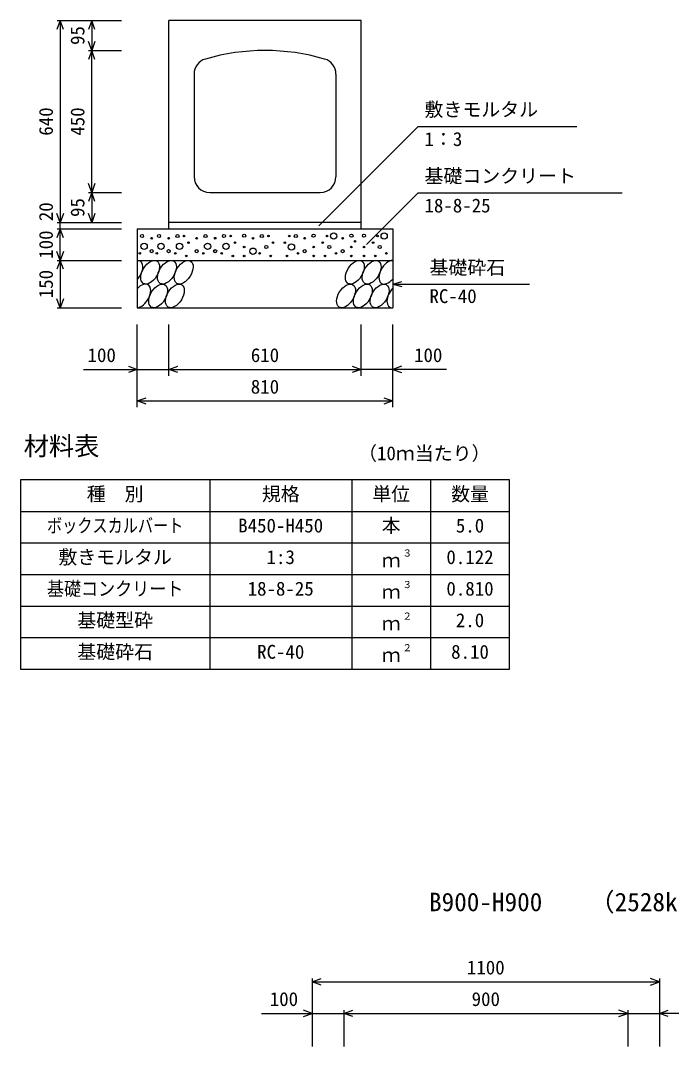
# Model space of a CAD drawing. Units: millimetres, scale not verified. Extents: x -8390 to 25210, y 0 to 11880.
# Drawn here: x 11632 to 13696, y 3395 to 6646 of the extents above; entities that cross this region are included whole.
import ezdxf
from ezdxf.enums import TextEntityAlignment as Align

# ---------------------------------------------------------------- set-up
doc = ezdxf.new("R2010")
doc.units = ezdxf.units.MM
doc.header["$LTSCALE"] = 20
for name, color, linetype, lineweight in [('DIM', 7, 'Continuous', 25), ('HATCH', 6, 'Continuous', 25), ('HYO', 3, 'Continuous', 25), ('HYO2', 4, 'Continuous', 25), ('OUTLINE', 3, 'Continuous', 25), ('TXT', 7, 'Continuous', 25)]:
    doc.layers.add(name, color=color, linetype=linetype, lineweight=lineweight)
doc.styles.add('ＭＳ ゴシック', font='')
doc.styles.get('ＭＳ ゴシック').set_extended_font_data('MS Gothic')

msp = doc.modelspace()

# ---------------------------------------------------------------- linework, layer by layer
at = {"layer": 'DIM'}
for p, q in [((11758.11, 6646.31), (11747.85, 6618.12)), ((11748.11, 6646.31), (11952.31, 6646.31)), ((11758.11, 6646.31), (11758.11, 6006.31)), ((11768.37, 6618.12), (11758.11, 6646.31)), ((11858.11, 6646.31), (11847.85, 6618.12)), ((11858.11, 6646.31), (11858.11, 6551.31)), ((11868.37, 6618.12), (11858.11, 6646.31)), ((11858.11, 6551.31), (11847.85, 6579.51)), ((11868.37, 6579.51), (11858.11, 6551.31)), ((11858.11, 6551.31), (11847.85, 6523.12)), ((11848.11, 6551.31), (11952.31, 6551.31)), ((11858.11, 6101.31), (11858.11, 6551.31)), ((11868.37, 6523.12), (11858.11, 6551.31)), ((12892.88, 6310.55), (12578.01, 5995.68)), ((12892.88, 6310.55), (13395.54, 6310.55)), ((11858.11, 6101.31), (11847.85, 6129.51)), ((11868.37, 6129.51), (11858.11, 6101.31)), ((11858.11, 6101.31), (11847.85, 6073.12)), ((11848.11, 6101.31), (11952.31, 6101.31)), ((11858.11, 6101.31), (11858.11, 6006.31)), ((11868.37, 6073.12), (11858.11, 6101.31)), ((12892.88, 6099.97), (12729.23, 5936.31)), ((12892.88, 6099.97), (13539.76, 6099.97)), ((11758.11, 6006.31), (11747.85, 6034.51)), ((11768.37, 6034.51), (11758.11, 6006.31)), ((11858.11, 6006.31), (11847.85, 6034.51)), ((11868.37, 6034.51), (11858.11, 6006.31)), ((11758.11, 5986.31), (11747.85, 5958.12)), ((11748.11, 6006.31), (11952.31, 6006.31)), ((11748.11, 5986.31), (11952.31, 5986.31)), ((11758.11, 5986.31), (11758.11, 6006.31)), ((11758.11, 5886.31), (11758.11, 5986.31)), ((11768.37, 5958.12), (11758.11, 5986.31)), ((11758.11, 5886.31), (11747.85, 5914.51)), ((11758.11, 5886.31), (11747.85, 5858.12)), ((11748.11, 5886.31), (11952.31, 5886.31)), ((11768.37, 5914.51), (11758.11, 5886.31)), ((11758.11, 5886.31), (11758.11, 5736.31)), ((11768.37, 5858.12), (11758.11, 5886.31)), ((12812.31, 5811.31), (12841.29, 5819.08)), ((12812.31, 5811.31), (13245.63, 5811.31)), ((12812.31, 5811.31), (12841.29, 5803.55)), ((11758.11, 5736.31), (11747.85, 5764.51)), ((11768.37, 5764.51), (11758.11, 5736.31)), ((11748.11, 5736.31), (11952.31, 5736.31)), ((12002.31, 5420.8), (12002.31, 5683.14)), ((12102.31, 5520.8), (12102.31, 5683.14)), ((12712.31, 5520.8), (12712.31, 5683.14)), ((12812.31, 5420.8), (12812.31, 5683.14)), ((11832.31, 5540.8), (12002.31, 5540.8)), ((11974.12, 5551.06), (12002.31, 5540.8)), ((12002.31, 5540.8), (11974.12, 5530.54)), ((12002.31, 5540.8), (12102.31, 5540.8)), ((12102.31, 5540.8), (12130.51, 5551.06)), ((12102.31, 5540.8), (12712.31, 5540.8)), ((12130.51, 5530.54), (12102.31, 5540.8)), ((12684.12, 5551.06), (12712.31, 5540.8)), ((12712.31, 5540.8), (12684.12, 5530.54)), ((12812.31, 5540.8), (12712.31, 5540.8)), ((12840.51, 5551.06), (12812.31, 5540.8)), ((12982.32, 5540.8), (12812.31, 5540.8)), ((12812.31, 5540.8), (12840.51, 5530.54)), ((12002.31, 5440.8), (12030.51, 5451.06)), ((12002.31, 5440.8), (12812.31, 5440.8)), ((12030.51, 5430.54), (12002.31, 5440.8)), ((12784.12, 5451.06), (12812.31, 5440.8)), ((12812.31, 5440.8), (12784.12, 5430.54)), ((12557.31, 3600.34), (12585.51, 3610.61)), ((12557.31, 3610.34), (12557.31, 3395.34)), ((13657.31, 3600.34), (13629.12, 3610.61)), ((13657.31, 3610.34), (13657.31, 3395.34)), ((12557.31, 3600.34), (13657.31, 3600.34)), ((12585.51, 3590.08), (12557.31, 3600.34)), ((13629.12, 3590.08), (13657.31, 3600.34)), ((12396.58, 3500.34), (12557.31, 3500.34)), ((12557.31, 3500.34), (12529.12, 3510.61)), ((12529.12, 3490.08), (12557.31, 3500.34)), ((12557.31, 3500.34), (12657.31, 3500.34)), ((12657.31, 3500.34), (12685.51, 3510.61)), ((12657.31, 3510.34), (12657.31, 3395.34)), ((12657.31, 3500.34), (13557.31, 3500.34)), ((12685.51, 3490.08), (12657.31, 3500.34)), ((13557.31, 3500.34), (13529.12, 3510.61)), ((13529.12, 3490.08), (13557.31, 3500.34)), ((13557.31, 3510.34), (13557.31, 3395.34)), ((13557.31, 3500.34), (13657.31, 3500.34)), ((13657.31, 3500.34), (13685.51, 3510.61)), ((13685.51, 3490.08), (13657.31, 3500.34)), ((13818.05, 3500.34), (13657.31, 3500.34))]:
    msp.add_line(p, q, dxfattribs=at)
at = {"layer": 'HATCH'}
for centre, radius in [((12017.61, 5963.49), 5), ((12048.12, 5956.49), 2.5), ((12071.31, 5963.49), 5), ((12101.82, 5956.49), 2.5), ((12129.86, 5963.49), 5), ((12150.89, 5963.49), 2.5), ((12190.7, 5956.49), 2.5), ((12218.74, 5963.49), 5), ((12249.25, 5956.49), 2.5), ((12277.28, 5963.49), 5), ((12298.32, 5963.49), 2.5), ((12341.21, 5964.37), 5), ((12369.25, 5956.49), 2.5), ((12397.28, 5963.49), 5), ((12418.32, 5963.49), 2.5), ((12484.17, 5963.49), 2.5), ((12505.2, 5963.49), 5), ((12533.24, 5956.49), 2.5), ((12561.28, 5964.37), 5), ((12604.17, 5963.49), 2.5), ((12625.2, 5963.49), 10), ((12653.24, 5956.49), 2.5), ((12681.28, 5964.37), 5), ((12692.62, 5946.8), 2.5), ((12721.12, 5964.37), 5), ((12764.02, 5963.49), 2.5), ((12785.05, 5963.49), 10), ((12024.15, 5930.48), 10), ((12048.12, 5915.34), 5), ((12077.85, 5930.48), 10), ((12101.82, 5915.34), 5), ((12136.4, 5930.48), 10), ((12164.91, 5942.48), 2.5), ((12190.7, 5915.34), 5), ((12225.27, 5930.48), 10), ((12249.25, 5915.34), 5), ((12283.82, 5930.48), 10), ((12312.33, 5942.48), 2.5), ((12341.21, 5928.47), 2.5), ((12369.25, 5915.34), 10), ((12411.3, 5928.47), 5), ((12432.33, 5942.48), 2.5), ((12470.15, 5942.48), 2.5), ((12491.18, 5928.47), 10), ((12533.24, 5915.34), 5), ((12561.28, 5928.47), 2.5), ((12590.15, 5942.48), 2.5), ((12611.18, 5928.47), 5), ((12653.24, 5915.34), 5), ((12681.28, 5928.47), 2.5), ((12721.12, 5928.47), 2.5), ((12750, 5942.48), 2.5), ((12771.03, 5928.47), 5), ((12010.6, 5908.34), 2.5), ((12064.3, 5908.34), 2.5), ((12122.85, 5908.34), 2.5), ((12157.9, 5900.46), 2.5), ((12211.73, 5908.34), 2.5), ((12270.28, 5908.34), 2.5), ((12305.32, 5900.46), 2.5), ((12341.21, 5900.46), 2.5), ((12390.28, 5908.34), 2.5), ((12425.32, 5900.46), 2.5), ((12477.16, 5900.46), 2.5), ((12512.21, 5908.34), 2.5), ((12561.28, 5900.46), 2.5), ((12597.16, 5900.46), 2.5), ((12632.21, 5908.34), 2.5), ((12681.28, 5900.46), 2.5), ((12721.12, 5900.46), 2.5), ((12757.01, 5900.46), 2.5), ((12792.06, 5908.34), 2.5)]:
    msp.add_circle(centre, radius, dxfattribs=at)
for centre, start_param, end_param in [((11989.95, 5848.79), 4.385593, 6.6745444), ((12798.46, 5848.79), 0.3357715, 4.4411806), ((12015.27, 5773.8), 3.5111464, 7.548991), ((12823.78, 5773.8), 1.2110787, 3.5658734)]:
    msp.add_ellipse(centre, major_axis=(21.81, 35.31), ratio=0.5792, start_param=start_param, end_param=end_param, dxfattribs=at)
for centre in [(12043.16, 5848.79), (12096.37, 5848.79), (12149.58, 5848.79), (12692.04, 5848.79), (12745.25, 5848.79), (12068.48, 5773.8), (12121.69, 5773.8), (12664.15, 5773.8), (12717.36, 5773.8), (12770.57, 5773.8)]:
    msp.add_ellipse(centre, major_axis=(21.81, 35.31), ratio=0.5792, dxfattribs=at)
at = {"layer": 'HYO'}
for p, q in [((13182.31, 5190.8), (11632.31, 5190.8)), ((11632.31, 5190.8), (11632.31, 4590.8)), ((12232.31, 5190.8), (12232.31, 4590.8)), ((12682.31, 5190.8), (12682.31, 4590.8)), ((12932.31, 5190.8), (12932.31, 4590.8)), ((13182.31, 4590.8), (13182.31, 5190.8)), ((11632.31, 5090.8), (13182.31, 5090.8)), ((11632.31, 4590.8), (13182.31, 4590.8))]:
    msp.add_line(p, q, dxfattribs=at)
at = {"layer": 'HYO2'}
for p, q in [((11632.31, 4990.8), (13182.31, 4990.8)), ((11632.31, 4890.8), (13182.31, 4890.8)), ((11632.31, 4790.8), (13182.31, 4790.8)), ((11632.31, 4690.8), (13182.31, 4690.8))]:
    msp.add_line(p, q, dxfattribs=at)
at = {"layer": 'OUTLINE'}
for p, q in [((12102.31, 5986.31), (12102.31, 6646.31)), ((12712.31, 6646.31), (12102.31, 6646.31)), ((12712.31, 5986.31), (12712.31, 6646.31)), ((12182.31, 6476.31), (12182.31, 6151.31)), ((12632.31, 6476.31), (12632.31, 6151.31)), ((12232.31, 6101.31), (12582.31, 6101.31)), ((12002.31, 5986.31), (12812.31, 5986.31)), ((12002.31, 5986.31), (12002.31, 5736.31)), ((12712.31, 6006.31), (12102.31, 6006.31)), ((12812.31, 5986.31), (12812.31, 5736.31)), ((12002.31, 5886.31), (12812.31, 5886.31)), ((12002.31, 5736.31), (12812.31, 5736.31))]:
    msp.add_line(p, q, dxfattribs=at)
for centre, radius, start, end in [((12407.31, 5876.31), 675, 73.7398, 106.2602), ((12232.31, 6476.31), 50, 106.2602, 180), ((12582.31, 6476.31), 50, 0, 73.73967), ((12232.31, 6151.31), 50, 180, 270), ((12582.31, 6151.31), 50, 270, 0)]:
    msp.add_arc(centre, radius, start, end, dxfattribs=at)

# ---------------------------------------------------------------- texts
at = {"layer": 'DIM', "style": 'ＭＳ ゴシック'}
for s, p in [('95', (11848.11, 6568.81)), ('640', (11748.11, 6281.31)), ('450', (11848.11, 6281.31)), ('95', (11848.11, 6023.81)), ('20', (11748.11, 6010.53)), ('100', (11748.11, 5891.31)), ('150', (11748.11, 5766.31))]:
    msp.add_text(s, height=43.99, rotation=90, dxfattribs=at).set_placement(p, align=Align.BOTTOM_LEFT)
for s, p in [('敷きモルタル', (12912.88, 6329.29)), ('1：3', (12912.88, 6235.47)), ('基礎コンクリート', (12912.88, 6118.7)), ('18-8-25', (12912.88, 6024.89)), ('基礎砕石', (12928.64, 5828.49)), ('RC-40', (12928.64, 5737.8)), ('100', (11844.87, 5550.8)), ('610', (12362.31, 5550.8)), ('100', (12879.76, 5550.8)), ('810', (12362.31, 5450.8)), ('1100', (13047.31, 3610.34)), ('100', (12422.39, 3510.34)), ('900', (13062.31, 3510.34))]:
    msp.add_text(s, height=43.99, dxfattribs=at).set_placement(p, align=Align.BOTTOM_LEFT)
at = {"layer": 'TXT', "style": 'ＭＳ ゴシック'}
for s, height, p in [('材料表', 58.65, (11642.31, 5250.8)), ('（10ｍ当たり）', 43.99, (12702.31, 5239.8)), ('種\u3000別', 43.99, (11842.31, 5110.8)), ('規格', 43.99, (12397.31, 5110.8)), ('単位', 43.99, (12747.31, 5110.8)), ('数量', 43.99, (12997.31, 5110.8)), ('本', 43.99, (12777.31, 5010.8)), ('B450-H450', 43.99, (12322.31, 5010.8)), ('5.0', 43.99, (13012.31, 5010.8)), ('敷きモルタル', 43.99, (11752.31, 4910.8)), ('1:3', 43.99, (12412.31, 4910.8)), ('ｍ', 43.99, (12777.31, 4900.8)), ('３', 21.99, (12842.86, 4941.17)), ('0.122', 43.99, (12982.31, 4910.8)), ('18-8-25', 43.99, (12352.31, 4810.8)), ('ｍ', 43.99, (12777.31, 4800.8)), ('３', 21.99, (12842.86, 4841.17)), ('0.810', 43.99, (12982.31, 4810.8)), ('基礎型砕', 43.99, (11812.31, 4710.8)), ('ｍ', 43.99, (12777.31, 4700.8)), ('２', 21.99, (12842.86, 4741.17)), ('2.0', 43.99, (13012.31, 4710.8)), ('基礎砕石', 43.99, (11812.31, 4610.8)), ('RC-40', 43.99, (12382.31, 4610.8)), ('２', 21.99, (12842.86, 4641.17)), ('8.10', 43.99, (12997.31, 4610.8)), ('ｍ', 43.99, (12777.31, 4600.8)), ('B900-H900', 58.65, (12927.31, 3806.31)), ('（2528kg）', 58.65, (13435.68, 3806.31))]:
    msp.add_text(s, height=height, dxfattribs=at).set_placement(p, align=Align.BOTTOM_LEFT)
for s, width, p in [('ボックスカルバート', 0.8, (11716.31, 5010.8)), ('基礎コンクリート', 0.9, (11716.31, 4810.8))]:
    msp.add_text(s, height=43.99, dxfattribs=dict(at, width=width)).set_placement(p, align=Align.BOTTOM_LEFT)

doc.saveas('drawing.dxf')
